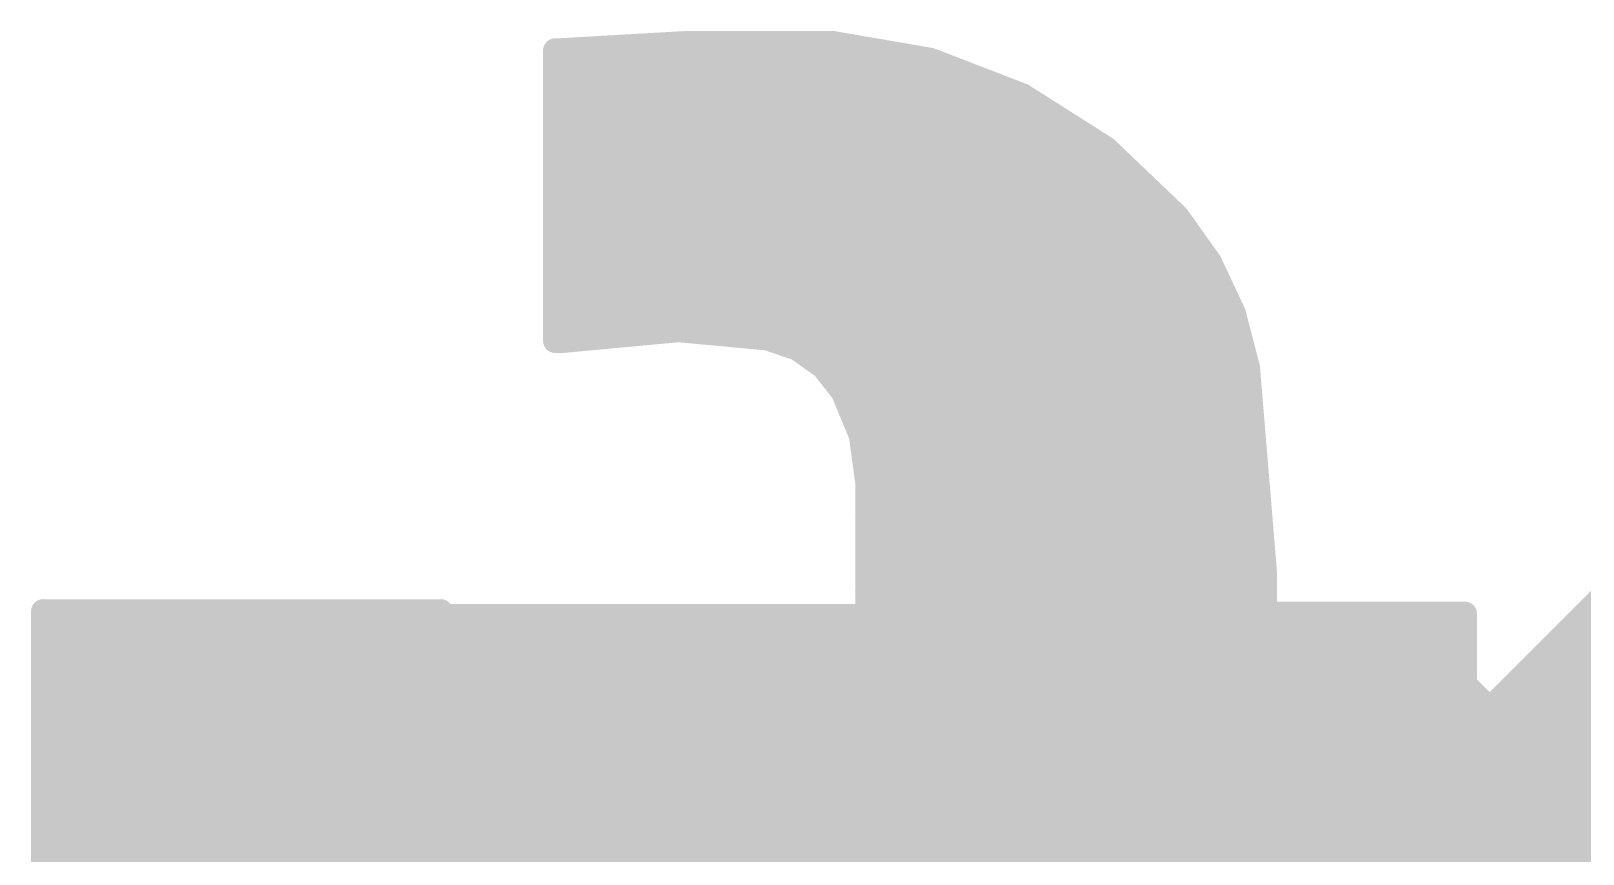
# Model space of a CAD drawing. Extents: x -19.1 to 53.5, y -15.6 to 59.8.
# Drawn here: x 26.518 to 28.134, y 21.698 to 22.555 of the extents above; entities that cross this region are included whole.
import ezdxf

# ---------------------------------------------------------------- set-up
doc = ezdxf.new("R2010")
doc.units = 0
for name, color, linetype in [('16', 132, 'CONTINUOUS'), ('21', 41, 'CONTINUOUS'), ('22', 40, 'CONTINUOUS')]:
    doc.layers.add(name, color=color, linetype=linetype)

msp = doc.modelspace()

# ---------------------------------------------------------------- linework, layer by layer
at = {"layer": '16', "const_width": 0.254}
msp.add_lwpolyline([(26.67, 20.32), (28.575, 22.225)], dxfattribs=at)
at = {"layer": '21'}
for points, const_width in [([(26.9367, 21.952, 1), (26.9367, 21.9393)], 0.0127), ([(26.9431, 21.9456, 1), (26.9304, 21.9456)], 0.0127), ([(27.3647, 21.9456, 1), (27.3519, 21.9456)], 0.0127), ([(27.3583, 21.9393, 1), (27.3583, 21.952)], 0.0127), ([(27.6073, 21.9545, 1), (27.6073, 21.9417)], 0.0127), ([(27.6073, 21.9545, 1), (27.6073, 21.9417)], 0.0127), ([(27.6137, 21.9481, 1), (27.601, 21.9481)], 0.0127), ([(27.6137, 21.9481, 1), (27.601, 21.9481)], 0.0127), ([(27.6073, 21.952, 1), (27.6073, 21.9393)], 0.0127), ([(28.0175, 21.9481, 1), (28.0048, 21.9481)], 0.0127), ([(28.0175, 21.9481, 1), (28.0048, 21.9481)], 0.0127), ([(28.0111, 21.9417, 1), (28.0111, 21.9545)], 0.0127), ([(28.0111, 21.9417, 1), (28.0111, 21.9545)], 0.0127), ([(28.0111, 21.9393, 1), (28.0111, 21.952)], 0.0127), ([(26.9367, 21.9266, 1), (26.9367, 21.9139)], 0.0127), ([(27.3583, 21.9139, 1), (27.3583, 21.9266)], 0.0127), ([(27.6073, 21.9266, 1), (27.6073, 21.9139)], 0.0127), ([(28.0111, 21.9139, 1), (28.0111, 21.9266)], 0.0127), ([(26.9367, 21.9012, 1), (26.9367, 21.8884)], 0.0127), ([(27.3583, 21.8884, 1), (27.3583, 21.9012)], 0.0127), ([(27.6073, 21.9012, 1), (27.6073, 21.8884)], 0.0127), ([(28.0111, 21.8884, 1), (28.0111, 21.9012)], 0.0127), ([(26.9367, 21.8758, 1), (26.9367, 21.8631)], 0.0127), ([(27.3583, 21.8631, 1), (27.3583, 21.8758)], 0.0127), ([(27.6073, 21.8758, 1), (27.6073, 21.8631)], 0.0127), ([(28.0111, 21.8631, 1), (28.0111, 21.8758)], 0.0127), ([(28.1635, 21.877, 0.0664), (28.0772, 21.7881)], 0.0254), ([(26.9367, 21.8504, 1), (26.9367, 21.8377)], 0.0127), ([(27.3583, 21.8377, 1), (27.3583, 21.8504)], 0.0127), ([(27.6073, 21.8504, 1), (27.6073, 21.8377)], 0.0127), ([(28.0111, 21.8377, 1), (28.0111, 21.8504)], 0.0127), ([(28.1131, 21.8401, 1), (28.1217, 21.8307)], 0.0127), ([(28.1222, 21.8313, 1), (28.1126, 21.8395)], 0.0127), ([(28.1269, 21.8504, 1), (28.1269, 21.8377)], 0.0127), ([(26.9367, 21.825, 1), (26.9367, 21.8122)], 0.0127), ([(27.3583, 21.8122, 1), (27.3583, 21.825)], 0.0127), ([(27.6073, 21.825, 1), (27.6073, 21.8122)], 0.0127), ([(28.0111, 21.8122, 1), (28.0111, 21.825)], 0.0127), ([(28.1031, 21.825, 1), (28.1031, 21.8122)], 0.0127), ([(26.9367, 21.7996, 1), (26.9367, 21.7869)], 0.0127), ([(27.3583, 21.7869, 1), (27.3583, 21.7996)], 0.0127), ([(27.6073, 21.7996, 1), (27.6073, 21.7869)], 0.0127), ([(28.0111, 21.7869, 1), (28.0111, 21.7996)], 0.0127), ([(28.0772, 21.7881, 0.0022), (28.0492, 21.75)], 0.0254), ([(28.0724, 21.7922, 1), (28.082, 21.784)], 0.0127), ([(28.0721, 21.7919, 1), (28.0823, 21.7843)], 0.0127), ([(28.0823, 21.7843, 1), (28.0721, 21.7919)], 0.0127), ([(28.0823, 21.7843, 1), (28.0721, 21.7919)], 0.0127), ([(28.0815, 21.7996, 1), (28.0815, 21.7869)], 0.0127), ([(26.9367, 21.7742, 1), (26.9367, 21.7614)], 0.0127), ([(27.3583, 21.7614, 1), (27.3583, 21.7742)], 0.0127), ([(27.6073, 21.7742, 1), (27.6073, 21.7614)], 0.0127), ([(28.0111, 21.7614, 1), (28.0111, 21.7742)], 0.0127), ([(28.0623, 21.7742, 1), (28.0623, 21.7614)], 0.0127), ([(28.0365, 21.7348, 0.0333), (28.0492, 21.75)], 0.0254), ([(28.0543, 21.7463, 1), (28.0441, 21.7537)], 0.0127), ([(28.0541, 21.7459, 1), (28.0443, 21.7541)], 0.0127), ([(26.9367, 21.7488, 1), (26.9367, 21.736)], 0.0127), ([(27.3583, 21.736, 1), (27.3583, 21.7488)], 0.0127), ([(27.6073, 21.7488, 1), (27.6073, 21.736)], 0.0127), ([(28.0111, 21.736, 1), (28.0111, 21.7488)], 0.0127), ([(28.0187, 21.7272, 0.205), (28.0365, 21.7348)], 0.0254), ([(28.0319, 21.7392, 1), (28.0411, 21.7304)], 0.0127), ([(28.0316, 21.7389, 1), (28.0414, 21.7307)], 0.0127), ([(28.0411, 21.7304, 1), (28.0319, 21.7392)], 0.0127), ([(28.0401, 21.7296, 1), (28.0329, 21.74)], 0.0127), ([(28.0429, 21.7488, 1), (28.0429, 21.736)], 0.0127), ([(28.0441, 21.7538, 1), (28.0543, 21.7462)], 0.0127), ([(28.0441, 21.7537, 1), (28.0543, 21.7463)], 0.0127), ([(26.9367, 21.7234, 1), (26.9367, 21.7107)], 0.0127), ([(27.3583, 21.7107, 1), (27.3583, 21.7234)], 0.0127), ([(27.6073, 21.7234, 1), (27.6073, 21.7107)], 0.0127), ([(28.0111, 21.7336, 1), (28.0111, 21.7208)], 0.0127), ([(28.0111, 21.7336, 1), (28.0111, 21.7208)], 0.0127), ([(28.0048, 21.7272, 1), (28.0175, 21.7272)], 0.0127), ([(28.0048, 21.7272, 1), (28.0175, 21.7272)], 0.0127), ([(28.0187, 21.7335, 1), (28.0187, 21.7209)], 0.0127), ([(28.0174, 21.7334, 1), (28.02, 21.721)], 0.0127), ([(28.0187, 21.7208, 1), (28.0187, 21.7336)], 0.0127), ([(28.0187, 21.7208, 1), (28.0187, 21.7336)], 0.0127), ([(28.0248, 21.7344, 1), (28.032, 21.724)], 0.0127), ([(28.0296, 21.723, 1), (28.0271, 21.7354)], 0.0127), ([(26.9367, 21.698, 1), (26.9367, 21.6852)], 0.0127), ([(27.3583, 21.6852, 1), (27.3583, 21.698)], 0.0127), ([(27.6073, 21.698, 1), (27.6073, 21.6852)], 0.0127)]:
    msp.add_lwpolyline(points, format="xyb", dxfattribs=dict(at, const_width=const_width))
at = {"layer": '21', "const_width": 0.0254}
for points in [[(27.3583, 21.9456), (26.9367, 21.9456)], [(26.9367, 21.9456), (26.9367, 21.115)], [(27.3583, 20.3835), (27.3583, 21.9456)], [(27.6073, 21.9481), (28.0111, 21.9481)], [(27.6073, 20.3759), (27.6073, 21.9481)], [(27.6073, 20.3759), (27.6073, 21.9481)], [(27.6073, 21.9481), (28.0111, 21.9481)], [(27.6073, 21.9456), (28.0111, 21.9456)], [(28.0111, 21.9481), (28.0111, 21.7272)], [(28.0111, 21.9481), (28.0111, 21.7272)], [(26.9367, 21.9202), (27.3583, 21.9202)], [(27.6073, 21.9202), (28.0111, 21.9202)], [(26.9367, 21.8948), (27.3583, 21.8948)], [(27.6073, 21.8948), (28.0111, 21.8948)], [(26.9367, 21.8694), (27.3583, 21.8694)], [(27.6073, 21.8694), (28.0111, 21.8694)], [(28.1174, 21.8354), (28.1635, 21.877)], [(26.9367, 21.844), (27.3583, 21.844)], [(27.6073, 21.844), (28.0111, 21.844)], [(28.0772, 21.7881), (28.1174, 21.8354)], [(28.1269, 21.844), (28.9363, 21.844)], [(26.9367, 21.8186), (27.3583, 21.8186)], [(27.6073, 21.8186), (28.0111, 21.8186)], [(28.1031, 21.8186), (28.9579, 21.8186)], [(26.9367, 21.7932), (27.3583, 21.7932)], [(27.6073, 21.7932), (28.0111, 21.7932)], [(28.0492, 21.75), (28.0772, 21.7881)], [(28.0815, 21.7932), (28.9779, 21.7932)], [(26.9367, 21.7678), (27.3583, 21.7678)], [(27.6073, 21.7678), (28.0111, 21.7678)], [(28.0623, 21.7678), (28.993, 21.7678)], [(28.0365, 21.7348), (28.0492, 21.75)], [(26.9367, 21.7424), (27.3583, 21.7424)], [(27.6073, 21.7424), (28.0111, 21.7424)], [(28.0284, 21.7292), (28.0365, 21.7348)], [(28.0429, 21.7424), (29.008, 21.7424)], [(26.9367, 21.717), (27.3583, 21.717)], [(27.6073, 21.717), (29.0194, 21.717)], [(28.0111, 21.7272), (28.0187, 21.7272)], [(28.0111, 21.7272), (28.0187, 21.7272)], [(28.0187, 21.7272), (28.0284, 21.7292)], [(26.9367, 21.6916), (27.3583, 21.6916)], [(27.6073, 21.6916), (29.0291, 21.6916)]]:
    msp.add_lwpolyline(points, dxfattribs=at)
at = {"layer": '22', "const_width": 0.0254}
for points in [[(27.1983, 22.5425), (27.0662, 22.5349)], [(27.3533, 22.5425), (27.1983, 22.5425)], [(27.4545, 22.5251), (27.3533, 22.5425)], [(27.0662, 22.5349), (27.0637, 22.5349)], [(27.0637, 22.5349), (27.0637, 22.2326)], [(27.0637, 22.5298), (27.427, 22.5298)], [(27.5504, 22.4881), (27.4545, 22.5251)], [(27.0637, 22.5044), (27.5081, 22.5044)], [(27.0637, 22.479), (27.5648, 22.479)], [(27.6371, 22.4331), (27.5504, 22.4881)], [(27.0637, 22.4536), (27.6048, 22.4536)], [(27.0637, 22.4282), (27.6423, 22.4282)], [(27.7114, 22.3622), (27.6371, 22.4331)], [(27.0637, 22.4028), (27.6689, 22.4028)], [(27.0637, 22.3774), (27.6955, 22.3774)], [(27.0637, 22.352), (27.7187, 22.352)], [(27.7454, 22.3145), (27.7114, 22.3622)], [(27.0637, 22.3266), (27.7368, 22.3266)], [(27.7703, 22.2614), (27.7454, 22.3145)], [(27.0637, 22.3012), (27.7516, 22.3012)], [(27.0637, 22.2758), (27.7635, 22.2758)], [(27.0637, 22.2504), (27.7731, 22.2504)], [(27.7851, 22.2047), (27.7703, 22.2614)], [(27.0713, 22.2326), (27.0993, 22.2352)], [(27.0993, 22.2352), (27.192, 22.2438)], [(27.192, 22.2438), (27.2847, 22.2352)], [(27.2847, 22.2352), (27.316, 22.2245)], [(27.0637, 22.2326), (27.0713, 22.2326)], [(27.3145, 22.225), (27.7798, 22.225)], [(27.316, 22.2245), (27.343, 22.2053)], [(27.343, 22.2053), (27.3634, 22.1793)], [(27.8028, 21.9913), (27.7851, 22.2047)], [(27.3475, 22.1996), (27.7855, 22.1996)], [(27.3634, 22.1793), (27.3822, 22.1339)], [(27.3655, 22.1742), (27.7876, 22.1742)], [(27.376, 22.1488), (27.7897, 22.1488)], [(27.3822, 22.1339), (27.3888, 22.0853)], [(27.3836, 22.1234), (27.7918, 22.1234)], [(27.3871, 22.098), (27.794, 22.098)], [(27.3888, 22.0853), (27.3888, 21.9456)], [(27.3888, 22.0726), (27.7961, 22.0726)], [(27.3888, 22.0472), (27.7982, 22.0472)], [(27.3888, 22.0218), (27.8003, 22.0218)], [(27.3888, 21.9964), (27.8024, 21.9964)], [(27.8028, 21.9456), (27.8028, 21.9913)], [(27.3888, 21.971), (27.8028, 21.971)], [(26.5303, 20.9499), (26.5303, 21.9507)], [(26.5303, 21.9507), (26.9443, 21.9507)], [(26.5303, 21.9456), (26.9443, 21.9456)], [(26.9443, 21.9507), (26.9443, 20.8712)], [(27.3888, 21.9456), (27.0916, 21.9456)], [(27.0916, 21.9456), (27.0916, 21.6789)], [(27.3888, 21.9456), (27.8028, 21.9456)], [(27.94, 21.9456), (27.8028, 21.9456)], [(28.2067, 21.6789), (27.94, 21.9456)], [(26.5303, 21.9202), (26.9443, 21.9202)], [(27.0916, 21.9202), (27.9654, 21.9202)], [(26.5303, 21.8948), (26.9443, 21.8948)], [(27.0916, 21.8948), (27.9908, 21.8948)], [(26.5303, 21.8694), (26.9443, 21.8694)], [(27.0916, 21.8694), (28.0162, 21.8694)], [(26.5303, 21.844), (26.9443, 21.844)], [(27.0916, 21.844), (28.0416, 21.844)], [(26.5303, 21.8186), (26.9443, 21.8186)], [(27.0916, 21.8186), (28.067, 21.8186)], [(26.5303, 21.7932), (26.9443, 21.7932)], [(27.0916, 21.7932), (28.0924, 21.7932)], [(26.5303, 21.7678), (26.9443, 21.7678)], [(27.0916, 21.7678), (28.1178, 21.7678)], [(26.5303, 21.7424), (26.9443, 21.7424)], [(27.0916, 21.7424), (28.1432, 21.7424)], [(26.5303, 21.717), (26.9443, 21.717)], [(27.0916, 21.717), (28.1686, 21.717)], [(26.5303, 21.6916), (26.9443, 21.6916)], [(27.0916, 21.6916), (28.194, 21.6916)]]:
    msp.add_lwpolyline(points, dxfattribs=at)
at = {"layer": '22', "const_width": 0.0127}
for points in [[(27.1983, 22.5489, 1), (27.1983, 22.5361)], [(27.1987, 22.5362, 1), (27.1979, 22.5488)], [(27.3544, 22.5488, 1), (27.3522, 22.5362)], [(27.3533, 22.5361, 1), (27.3533, 22.5489)], [(27.0637, 22.5413, 1), (27.0637, 22.5285)], [(27.0701, 22.5349, 1), (27.0573, 22.5349)], [(27.0637, 22.5362, 1), (27.0637, 22.5235)], [(27.0658, 22.5412, 1), (27.0666, 22.5286)], [(27.0662, 22.5285, 1), (27.0662, 22.5413)], [(27.427, 22.5235, 1), (27.427, 22.5362)], [(27.4568, 22.531, 1), (27.4522, 22.5191)], [(27.4534, 22.5188, 1), (27.4556, 22.5313)], [(27.0637, 22.5108, 1), (27.0637, 22.498)], [(27.5081, 22.498, 1), (27.5081, 22.5108)], [(27.0637, 22.4854, 1), (27.0637, 22.4727)], [(27.5538, 22.4935, 1), (27.547, 22.4828)], [(27.5481, 22.4822, 1), (27.5526, 22.4941)], [(27.5648, 22.4727, 1), (27.5648, 22.4854)], [(27.0637, 22.46, 1), (27.0637, 22.4473)], [(27.6048, 22.4473, 1), (27.6048, 22.46)], [(27.0637, 22.4346, 1), (27.0637, 22.4218)], [(27.6415, 22.4377, 1), (27.6327, 22.4285)], [(27.6337, 22.4278, 1), (27.6405, 22.4385)], [(27.6423, 22.4218, 1), (27.6423, 22.4346)], [(27.0637, 22.4092, 1), (27.0637, 22.3965)], [(27.6689, 22.3965, 1), (27.6689, 22.4092)], [(27.0637, 22.3838, 1), (27.0637, 22.3711)], [(27.6955, 22.3711, 1), (27.6955, 22.3838)], [(27.0637, 22.3584, 1), (27.0637, 22.3456)], [(27.7166, 22.3659, 1), (27.7062, 22.3585)], [(27.707, 22.3576, 1), (27.7158, 22.3668)], [(27.7187, 22.3456, 1), (27.7187, 22.3584)], [(27.0637, 22.333, 1), (27.0637, 22.3203)], [(27.7368, 22.3203, 1), (27.7368, 22.333)], [(27.7512, 22.3172, 1), (27.7397, 22.3118)], [(27.0637, 22.3076, 1), (27.0637, 22.2949)], [(27.7402, 22.3108, 1), (27.7506, 22.3182)], [(27.7516, 22.2949, 1), (27.7516, 22.3076)], [(27.0637, 22.2822, 1), (27.0637, 22.2694)], [(27.7635, 22.2694, 1), (27.7635, 22.2822)], [(27.0637, 22.2568, 1), (27.0637, 22.2441)], [(27.7764, 22.263, 1), (27.7641, 22.2598)], [(27.7645, 22.2587, 1), (27.776, 22.2641)], [(27.7731, 22.2441, 1), (27.7731, 22.2568)], [(27.0987, 22.2415, 1), (27.0999, 22.2289)], [(27.0999, 22.2289, 1), (27.0987, 22.2415)], [(27.1926, 22.2501, 1), (27.1914, 22.2375)], [(27.1926, 22.2375, 1), (27.1914, 22.2501)], [(27.2868, 22.2412, 1), (27.2826, 22.2292)], [(27.2841, 22.2289, 1), (27.2853, 22.2415)], [(27.0637, 22.239, 1), (27.0637, 22.2263)], [(27.0573, 22.2326, 1), (27.0701, 22.2326)], [(27.0707, 22.2389, 1), (27.0719, 22.2263)], [(27.0713, 22.2263, 1), (27.0713, 22.239)], [(27.3145, 22.2314, 1), (27.3145, 22.2187)], [(27.3197, 22.2297, 1), (27.3123, 22.2193)], [(27.314, 22.2185, 1), (27.3181, 22.2305)], [(27.7798, 22.2187, 1), (27.7798, 22.2314)], [(27.348, 22.2093, 1), (27.338, 22.2014)], [(27.3393, 22.2002, 1), (27.3467, 22.2105)], [(27.7914, 22.2052, 1), (27.7788, 22.2042)], [(27.3475, 22.206, 1), (27.3475, 22.1932)], [(27.779, 22.2031, 1), (27.7912, 22.2063)], [(27.7855, 22.1932, 1), (27.7855, 22.206)], [(27.3693, 22.1817, 1), (27.3575, 22.1769)], [(27.3584, 22.1754, 1), (27.3684, 22.1832)], [(27.3655, 22.1806, 1), (27.3655, 22.1679)], [(27.7876, 22.1679, 1), (27.7876, 22.1806)], [(27.376, 22.1552, 1), (27.376, 22.1425)], [(27.7897, 22.1425, 1), (27.7897, 22.1552)], [(27.3885, 22.1348, 1), (27.3759, 22.1331)], [(27.3763, 22.1315, 1), (27.388, 22.1364)], [(27.3836, 22.1298, 1), (27.3836, 22.117)], [(27.7918, 22.117, 1), (27.7918, 22.1298)], [(27.3871, 22.1044, 1), (27.3871, 22.0917)], [(27.794, 22.0917, 1), (27.794, 22.1044)], [(27.3952, 22.0853, 1), (27.3824, 22.0853)], [(27.3825, 22.0844, 1), (27.3951, 22.0862)], [(27.3888, 22.079, 1), (27.3888, 22.0663)], [(27.7961, 22.0663, 1), (27.7961, 22.079)], [(27.3888, 22.0536, 1), (27.3888, 22.0408)], [(27.7982, 22.0408, 1), (27.7982, 22.0536)], [(27.3888, 22.0282, 1), (27.3888, 22.0155)], [(27.8003, 22.0155, 1), (27.8003, 22.0282)], [(27.3888, 22.0028, 1), (27.3888, 21.9901)], [(27.8092, 21.9913, 1), (27.7965, 21.9913)], [(27.8024, 21.9901, 1), (27.8024, 22.0028)], [(27.7965, 21.9908, 1), (27.8091, 21.9918)], [(27.3888, 21.9774, 1), (27.3888, 21.9646)], [(27.8028, 21.9646, 1), (27.8028, 21.9774)], [(26.5367, 21.9507, 1), (26.5239, 21.9507)], [(26.5303, 21.9571, 1), (26.5303, 21.9444)], [(26.5303, 21.952, 1), (26.5303, 21.9393)], [(26.9507, 21.9507, 1), (26.938, 21.9507)], [(26.9443, 21.9444, 1), (26.9443, 21.9571)], [(26.9443, 21.9393, 1), (26.9443, 21.952)], [(27.098, 21.9456, 1), (27.0852, 21.9456)], [(27.0916, 21.952, 1), (27.0916, 21.9393)], [(27.3888, 21.952, 1), (27.3888, 21.9393)], [(27.3888, 21.9393, 1), (27.3888, 21.952)], [(27.8028, 21.952, 1), (27.8028, 21.9393)], [(27.8028, 21.9393, 1), (27.8028, 21.952)], [(27.9445, 21.9501, 1), (27.9355, 21.9411)], [(27.94, 21.9393, 1), (27.94, 21.952)], [(27.3824, 21.9456, 1), (27.3952, 21.9456)], [(27.7965, 21.9456, 1), (27.8092, 21.9456)], [(26.5303, 21.9266, 1), (26.5303, 21.9139)], [(26.9443, 21.9139, 1), (26.9443, 21.9266)], [(27.0916, 21.9266, 1), (27.0916, 21.9139)], [(27.9654, 21.9139, 1), (27.9654, 21.9266)], [(26.5303, 21.9012, 1), (26.5303, 21.8884)], [(26.9443, 21.8884, 1), (26.9443, 21.9012)], [(27.0916, 21.9012, 1), (27.0916, 21.8884)], [(27.9908, 21.8884, 1), (27.9908, 21.9012)], [(26.5303, 21.8758, 1), (26.5303, 21.8631)], [(26.9443, 21.8631, 1), (26.9443, 21.8758)], [(27.0916, 21.8758, 1), (27.0916, 21.8631)], [(28.0162, 21.8631, 1), (28.0162, 21.8758)], [(26.5303, 21.8504, 1), (26.5303, 21.8377)], [(26.9443, 21.8377, 1), (26.9443, 21.8504)], [(27.0916, 21.8504, 1), (27.0916, 21.8377)], [(28.0416, 21.8377, 1), (28.0416, 21.8504)], [(26.5303, 21.825, 1), (26.5303, 21.8122)], [(26.9443, 21.8122, 1), (26.9443, 21.825)], [(27.0916, 21.825, 1), (27.0916, 21.8122)], [(28.067, 21.8122, 1), (28.067, 21.825)], [(26.5303, 21.7996, 1), (26.5303, 21.7869)], [(26.9443, 21.7869, 1), (26.9443, 21.7996)], [(27.0916, 21.7996, 1), (27.0916, 21.7869)], [(28.0924, 21.7869, 1), (28.0924, 21.7996)], [(26.5303, 21.7742, 1), (26.5303, 21.7614)], [(26.9443, 21.7614, 1), (26.9443, 21.7742)], [(27.0916, 21.7742, 1), (27.0916, 21.7614)], [(28.1178, 21.7614, 1), (28.1178, 21.7742)], [(26.5303, 21.7488, 1), (26.5303, 21.736)], [(26.9443, 21.736, 1), (26.9443, 21.7488)], [(27.0916, 21.7488, 1), (27.0916, 21.736)], [(26.5303, 21.7234, 1), (26.5303, 21.7107)], [(26.9443, 21.7107, 1), (26.9443, 21.7234)], [(27.0916, 21.7234, 1), (27.0916, 21.7107)], [(26.5303, 21.698, 1), (26.5303, 21.6852)], [(26.9443, 21.6852, 1), (26.9443, 21.698)], [(27.0916, 21.698, 1), (27.0916, 21.6852)]]:
    msp.add_lwpolyline(points, format="xyb", dxfattribs=at)

doc.saveas('drawing.dxf')
